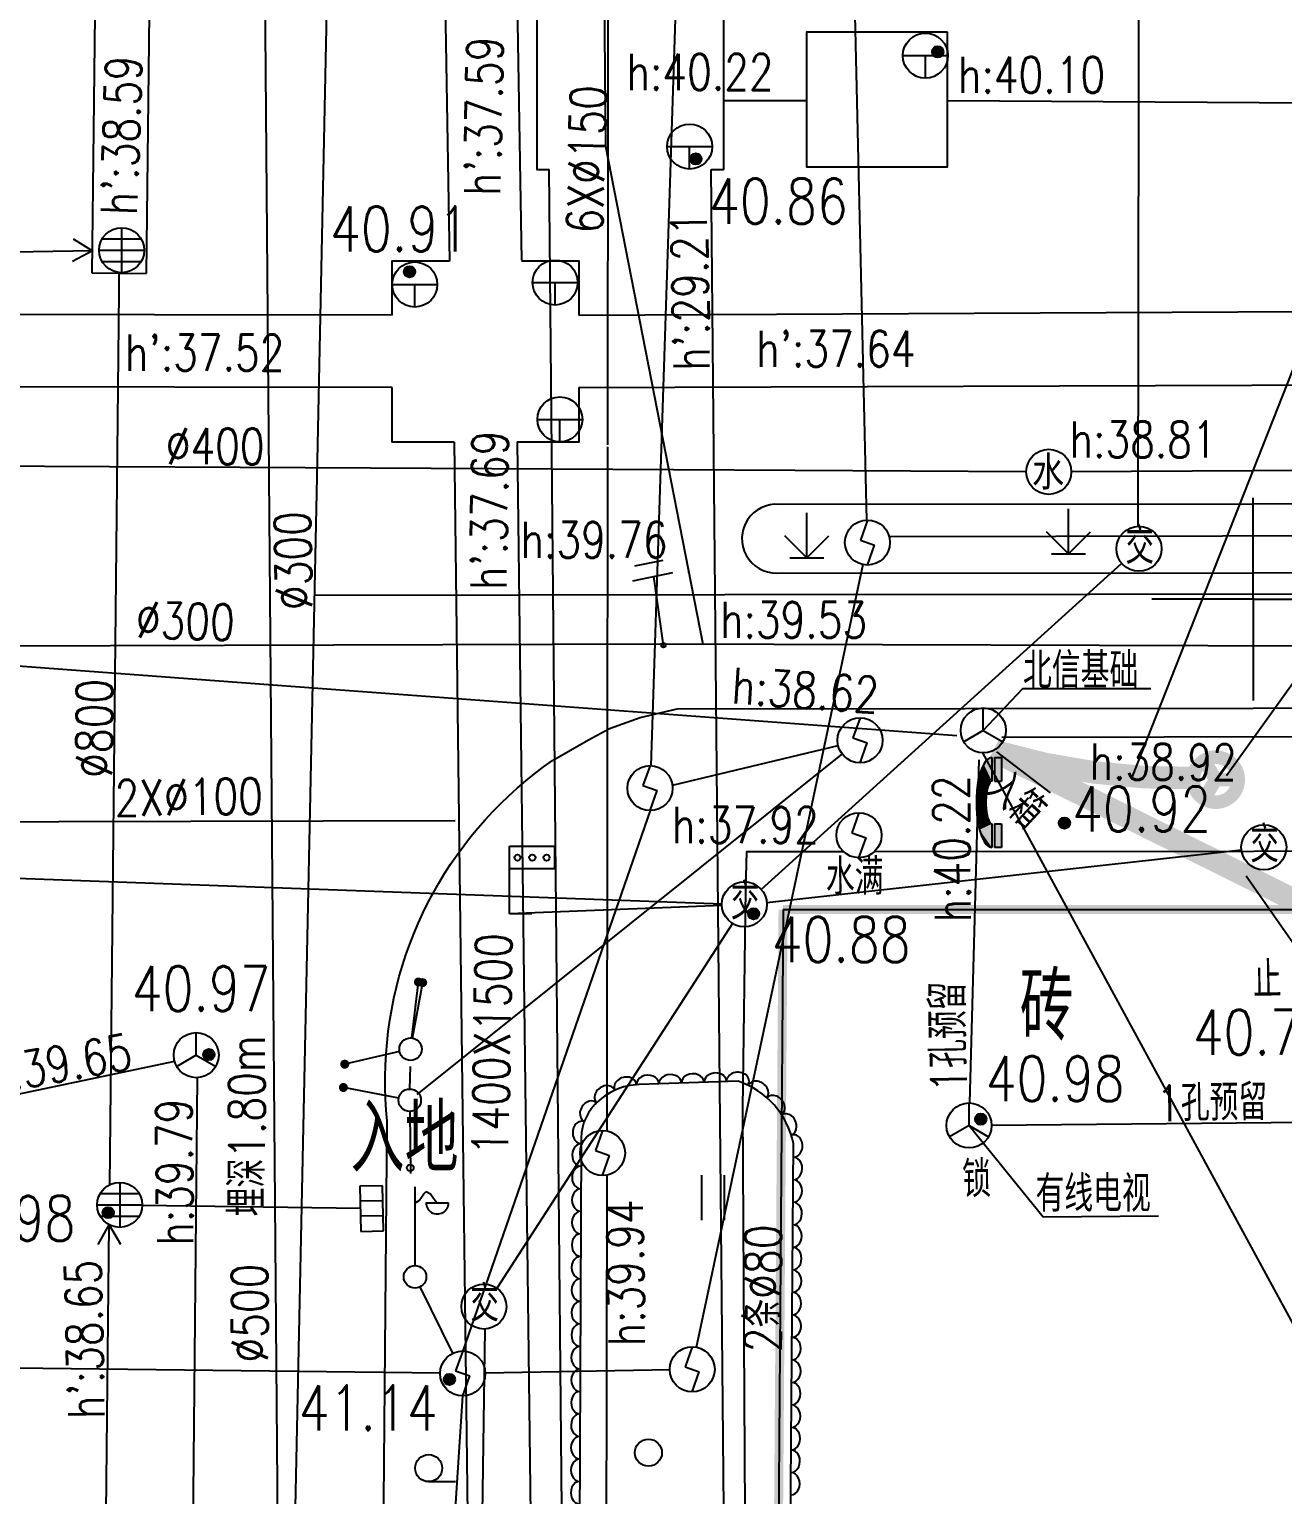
# Model space of a CAD drawing. Header units: inches. Extents: x 505347 to 508499, y 312634 to 313316.
# Drawn here: x 505722.83 to 505750.66, y 312840.15 to 312872.69 of the extents above; entities that cross this region are included whole.
import ezdxf
from ezdxf.enums import TextEntityAlignment as Align
from ezdxf.lldxf.tags import DXFTag

# ---------------------------------------------------------------- set-up
doc = ezdxf.new("R2010")
doc.units = ezdxf.units.IN
doc.header["$LTSCALE"] = 0.5
doc.header["$MEASUREMENT"] = 0
for name, color, linetype in [('4_RDCAD', 7, 'Continuous'), ('BJ0', 7, 'Continuous'), ('BJ03', 7, 'Continuous'), ('BJ04', 7, 'Continuous'), ('BJ05', 7, 'Continuous'), ('BJ08', 7, 'Continuous'), ('BJ09', 7, 'Continuous'), ('BJ10', 7, 'Continuous'), ('PAPERFRAME', 7, 'Continuous'), ('上水井', 4, 'Continuous'), ('上水注记', 4, 'Continuous'), ('上水管线', 4, 'Continuous'), ('上水高程表', 4, 'Continuous'), ('中水注记', 151, 'Continuous'), ('中水管线', 151, 'Continuous'), ('公安交通井', 163, 'Continuous'), ('公安交通管线', 163, 'Continuous'), ('热力井', 40, 'Continuous'), ('热力注记', 40, 'Continuous'), ('热力管线', 40, 'Continuous'), ('热力高程表', 40, 'Continuous'), ('照明井', 193, 'Continuous'), ('照明管线', 193, 'Continuous'), ('燃气注记', 6, 'Continuous'), ('燃气管线', 6, 'Continuous'), ('燃气高程表', 6, 'Continuous'), ('电信井', 3, 'Continuous'), ('电信井权属', 7, 'Continuous'), ('电信井（TV有线电视）', 3, 'Continuous'), ('电信井（北信基础）', 3, 'Continuous'), ('电信注记', 3, 'Continuous'), ('电信管线', 3, 'Continuous'), ('电信高程表', 3, 'Continuous'), ('电力井', 1, 'Continuous'), ('电力注记', 1, 'Continuous'), ('电力管线', 1, 'Continuous'), ('电力高程表', 1, 'Continuous'), ('电话亭', 5, 'Continuous'), ('通信人井', 7, 'Continuous'), ('道路红线', 1, 'Continuous'), ('雨水井', 34, 'Continuous'), ('雨水注记', 34, 'Continuous'), ('雨水管线', 34, 'Continuous'), ('雨水高程表', 34, 'Continuous'), ('雨蓖子', 34, 'Continuous')]:
    doc.layers.add(name, color=color, linetype=linetype)
doc.styles.add('HZ', font='simplex.shx', dxfattribs={"bigfont": 'hztxt'})
doc.styles.get("Standard").update_dxf_attribs({"font": 'txt.shx', "bigfont": 'hztxt.shx'})
doc.styles.add('STYLE1', font='')
doc.styles.add('标题文字', font='', dxfattribs={"width": 0.68})
doc.styles.add('细等线', font='txt.shx', dxfattribs={"bigfont": 'ht.shx'})
doc.styles.get('STYLE1').set_extended_font_data('SimSun')
doc.styles.get('标题文字').set_extended_font_data('SimSun')
doc.linetypes.add('1157', pattern='A,15,-3,[138,ltypeshp.shx,S=1,R=0,X=-0.5,Y=-0.5],-2,0', length=20)
doc.linetypes.add('1158', pattern='A,15,-3,[140,ltypeshp.shx,S=0.5,R=0,X=-0.5,Y=0.5],-2,0', length=20)
tags = doc.linetypes.add('DL', pattern='A,15,-4.925,[130,ltypeshp.shx,S=0.5,R=330,X=-0.15,Y=0.433],0,[130,ltypeshp.shx,S=0.4,R=90,X=0,Y=0],-0.15,[130,ltypeshp.shx,S=0.5,R=150,X=0,Y=-0.433],-4.925,15', length=40).pattern_tags.tags
tags[32:33] = [DXFTag(74, 4), DXFTag(75, 0), DXFTag(340, '0'), DXFTag(46, 1.0), DXFTag(50, 0.0), DXFTag(44, 0.0), DXFTag(45, 0.0)]
tags[30:31] = [DXFTag(74, 4), DXFTag(75, 0), DXFTag(340, '0'), DXFTag(46, 1.0), DXFTag(50, 0.0), DXFTag(44, 0.0), DXFTag(45, 0.0)]
tags[4:5] = [DXFTag(74, 4), DXFTag(75, 0), DXFTag(340, '0'), DXFTag(46, 1.0), DXFTag(50, 0.0), DXFTag(44, 0.0), DXFTag(45, 0.0)]
tags = doc.linetypes.add('DX', pattern='A,15,-5,[130,ltypeshp.shx,S=1,R=330,X=0,Y=0],-5,15', length=40).pattern_tags.tags
tags[16:17] = [DXFTag(74, 4), DXFTag(75, 0), DXFTag(340, '0'), DXFTag(46, 1.0), DXFTag(50, 0.0), DXFTag(44, 0.0), DXFTag(45, 0.0)]
tags[14:15] = [DXFTag(74, 4), DXFTag(75, 0), DXFTag(340, '0'), DXFTag(46, 1.0), DXFTag(50, 0.0), DXFTag(44, 0.0), DXFTag(45, 0.0)]
tags[4:5] = [DXFTag(74, 4), DXFTag(75, 0), DXFTag(340, '0'), DXFTag(46, 1.0), DXFTag(50, 0.0), DXFTag(44, 0.0), DXFTag(45, 0.0)]
tags = doc.linetypes.add('SS', pattern='A,15,-1.9,[130,ltypeshp.shx,S=1,R=330,X=0,Y=0],-1.2,[130,ltypeshp.shx,S=1,R=330,X=0,Y=0],-1.9,15', length=35).pattern_tags.tags
tags[24:25] = [DXFTag(74, 4), DXFTag(75, 0), DXFTag(340, '0'), DXFTag(46, 1.0), DXFTag(50, 0.0), DXFTag(44, 0.0), DXFTag(45, 0.0)]
tags[22:23] = [DXFTag(74, 4), DXFTag(75, 0), DXFTag(340, '0'), DXFTag(46, 1.0), DXFTag(50, 0.0), DXFTag(44, 0.0), DXFTag(45, 0.0)]
tags[4:5] = [DXFTag(74, 4), DXFTag(75, 0), DXFTag(340, '0'), DXFTag(46, 1.0), DXFTag(50, 0.0), DXFTag(44, 0.0), DXFTag(45, 0.0)]
tags = doc.linetypes.add('TRQZ', pattern='A,15,[130,ltypeshp.shx,S=0.6,R=0,X=0,Y=0],-2.5,[133,ltypeshp.shx,S=0.05,R=0,X=0,Y=0],-2.5,[130,ltypeshp.shx,S=0.6,R=0,X=0,Y=0],15', length=35).pattern_tags.tags
tags[28:29] = [DXFTag(74, 4), DXFTag(75, 0), DXFTag(340, '0'), DXFTag(46, 1.0), DXFTag(50, 0.0), DXFTag(44, 0.0), DXFTag(45, 0.0)]

# ---------------------------------------------------------------- blocks, each defined once
blk = doc.blocks.new('B5461')
for q in [(0, 1), (-0.866025, -0.5), (0.866025, -0.5)]:
    blk.add_line((0, 0), q)
blk.add_circle((0, 0), 1)
blk = doc.blocks.new('B552')
for p, q in [((0.984668, 0.518566), (-1.015332, 0.518566)), ((-1.015332, 0.518566), (-1.015332, -0.481434)), ((0.984668, -0.481434), (0.984668, 0.518566)), ((-1.015332, -0.481434), (0.984668, -0.481434))]:
    blk.add_line(p, q)
at = {"linetype": 'Continuous'}
for p, q in [((-0.348666, -0.481434), (-0.348666, 0.518566)), ((0.318001, -0.481434), (0.318001, 0.518566))]:
    blk.add_line(p, q, dxfattribs=at)
blk = doc.blocks.new('B8003')
at = {"color": 0}
for p, q in [((0, 3), (2, 3)), ((0, 0), (0, 3)), ((2, 3), (2, 2)), ((2, 2), (0, 2)), ((1, 0), (0, 0))]:
    blk.add_line(p, q, dxfattribs=at)
for centre in [(0.361, 2.494), (1.019, 2.494), (1.65, 2.494)]:
    blk.add_circle(centre, 0.135)
blk = doc.blocks.new('35211')
for p, q in [((0, 0.5), (0, 4)), ((0, 3.291), (0.19, 3.391)), ((0.19, 3.391), (0.39, 3.691)), ((0.39, 3.691), (0.49, 3.791)), ((0.49, 3.791), (0.69, 3.691)), ((0.49, 3.291), (1.49, 3.291)), ((0.69, 3.691), (0.89, 3.391)), ((0.89, 3.391), (0.99, 3.291))]:
    blk.add_line(p, q)
blk.add_circle((0, 0), 0.5)
blk.add_arc((0.99, 3.291), 0.5, 179, 0)
blk = doc.blocks.new('DHT')
for p, q in [((-0.064, 0.983), (-0.125, 0.932)), ((0, 1), (-0.064, 0.983)), ((0, 1), (0, 0.473)), ((0.06, 1), (0.06, 0.473)), ((0.06, 1), (0.21, 1)), ((0.21, 1), (0.21, 0.473)), ((-0.234, 0.739), (-0.277, 0.603)), ((-0.183, 0.85), (-0.234, 0.739)), ((-0.125, 0.932), (-0.183, 0.85)), ((-0.311, 0.446), (-0.334, 0.274)), ((-0.277, 0.603), (-0.311, 0.446)), ((-0.09, 0.349), (-0.106, 0.285)), ((-0.07, 0.402), (-0.09, 0.349)), ((-0.048, 0.441), (-0.07, 0.402)), ((-0.024, 0.465), (-0.048, 0.441)), ((0, 0.473), (-0.024, 0.465)), ((0.06, 0.473), (0.21, 0.473)), ((-0.334, 0.274), (-0.346, 0.092)), ((-0.346, 0.092), (-0.346, -0.092)), ((-0.128, 0.129), (-0.133, 0.044)), ((-0.133, 0.044), (-0.133, -0.044)), ((-0.119, 0.211), (-0.128, 0.129)), ((-0.106, 0.285), (-0.119, 0.211)), ((-0.346, -0.092), (-0.334, -0.274)), ((-0.334, -0.274), (-0.311, -0.446)), ((-0.133, -0.044), (-0.128, -0.129)), ((-0.128, -0.129), (-0.119, -0.211)), ((-0.119, -0.211), (-0.106, -0.285)), ((-0.106, -0.285), (-0.09, -0.349)), ((-0.311, -0.446), (-0.277, -0.603)), ((-0.277, -0.603), (-0.234, -0.739)), ((-0.09, -0.349), (-0.07, -0.402)), ((-0.07, -0.402), (-0.048, -0.441)), ((-0.048, -0.441), (-0.024, -0.465)), ((-0.024, -0.465), (0, -0.473)), ((0, -0.473), (0, -1)), ((0.06, -0.473), (0.06, -1)), ((0.06, -0.473), (0.21, -0.473)), ((0.21, -0.473), (0.21, -1)), ((-0.234, -0.739), (-0.183, -0.85)), ((-0.183, -0.85), (-0.125, -0.932)), ((-0.125, -0.932), (-0.064, -0.983)), ((-0.064, -0.983), (0, -1)), ((0.21, -1), (0.06, -1))]:
    blk.add_line(p, q)
at = {"linetype": 'Continuous'}
for points in [[(-0.064, 0.983), (-0.125, 0.932), (0, 0.473)], [(0, 1), (-0.064, 0.983), (0, 0.473)], [(0.06, 1), (0.06, 0.473), (0.21, 0.473)], [(0.21, 0.473), (0.21, 1), (0.06, 1)], [(-0.234, 0.739), (-0.277, 0.603), (0, 0.473)], [(-0.183, 0.85), (-0.234, 0.739), (0, 0.473)], [(-0.125, 0.932), (-0.183, 0.85), (0, 0.473)], [(-0.311, 0.446), (-0.334, 0.274), (-0.048, 0.441)], [(-0.048, 0.441), (-0.334, 0.274), (-0.07, 0.402)], [(-0.07, 0.402), (-0.334, 0.274), (-0.09, 0.349)], [(-0.09, 0.349), (-0.334, 0.274), (-0.106, 0.285)], [(-0.277, 0.603), (-0.311, 0.446), (0, 0.473)], [(0, 0.473), (-0.311, 0.446), (-0.024, 0.465)], [(-0.024, 0.465), (-0.311, 0.446), (-0.048, 0.441)], [(-0.334, 0.274), (-0.346, 0.092), (-0.119, 0.211)], [(-0.119, 0.211), (-0.346, 0.092), (-0.128, 0.129)], [(-0.128, 0.129), (-0.346, 0.092), (-0.133, 0.044)], [(-0.346, 0.092), (-0.346, -0.092), (-0.133, 0.044)], [(-0.133, 0.044), (-0.346, -0.092), (-0.133, -0.044)], [(-0.106, 0.285), (-0.334, 0.274), (-0.119, 0.211)], [(-0.133, -0.044), (-0.346, -0.092), (-0.128, -0.129)], [(-0.346, -0.092), (-0.334, -0.274), (-0.128, -0.129)], [(-0.128, -0.129), (-0.334, -0.274), (-0.119, -0.211)], [(-0.119, -0.211), (-0.334, -0.274), (-0.106, -0.285)], [(-0.334, -0.274), (-0.311, -0.446), (-0.106, -0.285)], [(-0.106, -0.285), (-0.311, -0.446), (-0.09, -0.349)], [(-0.09, -0.349), (-0.311, -0.446), (-0.07, -0.402)], [(-0.07, -0.402), (-0.311, -0.446), (-0.048, -0.441)], [(-0.048, -0.441), (-0.311, -0.446), (-0.024, -0.465)], [(-0.311, -0.446), (-0.277, -0.603), (-0.024, -0.465)], [(-0.024, -0.465), (-0.277, -0.603), (0, -0.473)], [(0, -0.473), (-0.277, -0.603), (0, -1)], [(-0.277, -0.603), (-0.234, -0.739), (0, -1)], [(0.21, -0.473), (0.06, -0.473), (0.21, -1)], [(0.06, -0.473), (0.06, -1), (0.21, -1)], [(-0.234, -0.739), (-0.183, -0.85), (0, -1)], [(-0.183, -0.85), (-0.125, -0.932), (0, -1)], [(-0.125, -0.932), (-0.064, -0.983), (0, -1)]]:
    blk.add_solid(points, dxfattribs=at)
blk = doc.blocks.new('BC112')
for p, q in [((-0.492, -0.991), (-0.492, 1.009)), ((0.508, -0.991), (0.508, 1.009))]:
    blk.add_line(p, q)
blk = doc.blocks.new('B954')
at = {"linetype": 'Continuous'}
for p, q in [((0, 0), (0, 2)), ((0, 0), (-0.978957, 0.978957)), ((0, 0), (0.978957, 0.978957)), ((-0.75, 0), (0.75, 0))]:
    blk.add_line(p, q, dxfattribs=at)
blk = doc.blocks.new('B547')
at = {"linetype": 'Continuous'}
for p, q in [((0, 1), (-0.31427, 0.111111)), ((-0.31427, 0.111111), (0.31427, -0.111111)), ((0, -1), (0.31427, -0.111111))]:
    blk.add_line(p, q, dxfattribs=at)
blk.add_circle((0, 0), 1)
blk = doc.blocks.new('MB931')
at = {"linetype": 'Continuous'}
blk.add_circle((0, 0), 0.6, dxfattribs=at)
blk = doc.blocks.new('B8211')
blk.add_hatch(color=256).paths.add_polyline_path([(0.25, 0, 1), (-0.25, 0, 1)])
blk.add_circle((0, 0), 0.25)
blk = doc.blocks.new('JT')
at = {"layer": '公安交通井'}
blk.add_circle((0, 0), 0.5, dxfattribs=at)
at = {"layer": '公安交通井', "width": 0.8}
blk.add_text('交', height=0.8, dxfattribs=at).set_placement((-0.304, -0.335, -50.185))
blk = doc.blocks.new('B545')
for p, q in [((-1, 0), (1, 0)), ((0, -1), (0, 0))]:
    blk.add_line(p, q)
blk.add_circle((0, 0), 1)
blk = doc.blocks.new('B5502')
blk.add_circle((0, 0), 1)
at = {"style": '细等线'}
blk.add_text('水', height=1.5, dxfattribs=at).set_placement((-0.739, -0.787))
blk = doc.blocks.new('B5422')
at = {"linetype": 'Continuous'}
for p, q in [((0, 1), (0, -1)), ((-1, 0), (1, 0)), ((-0.866025, 0.5), (0.866025, 0.5)), ((-0.866025, -0.5), (0.866025, -0.5))]:
    blk.add_line(p, q, dxfattribs=at)
blk.add_circle((0, 0), 1, dxfattribs=at)
blk = doc.blocks.new('53214')
blk.add_circle((0, 0), 0.1)
for tag in ['路号', '线号', '点号']:
    blk.add_attdef(tag, (0, 0), '', height=0.00001)
blk = doc.blocks.new('5656')
at = {"layer": '通信人井', "color": 0, "const_width": 0.6, "elevation": -9959.29}
blk.add_lwpolyline([(513203.831, 303411.733), (513203.828, 303411.796), (513203.82, 303411.858), (513203.808, 303411.92), (513203.793, 303411.981), (513203.774, 303412.041), (513203.751, 303412.099), (513203.725, 303412.156), (513203.695, 303412.211), (513203.661, 303412.265), (513203.624, 303412.316), (513203.585, 303412.364), (513203.542, 303412.41), (513203.496, 303412.453), (513203.448, 303412.494), (513203.397, 303412.531), (513203.345, 303412.565), (513203.29, 303412.595), (513203.233, 303412.622), (513203.175, 303412.646), (513203.115, 303412.665), (513203.054, 303412.681), (513202.992, 303412.693), (513202.93, 303412.701), (513202.868, 303412.706), (513202.805, 303412.706), (513202.742, 303412.702), (513202.68, 303412.695), (513202.618, 303412.683), (513202.557, 303412.668), (513202.497, 303412.649), (513202.439, 303412.626), (513202.382, 303412.599), (513202.326, 303412.569), (513202.273, 303412.536), (513202.222, 303412.499), (513202.174, 303412.459), (513202.128, 303412.417), (513202.084, 303412.371), (513202.044, 303412.323), (513202.007, 303412.272), (513201.973, 303412.219), (513201.943, 303412.164), (513201.916, 303412.108), (513201.892, 303412.049), (513201.873, 303411.99), (513201.857, 303411.929), (513201.845, 303411.867), (513201.836, 303411.805), (513201.832, 303411.742), (513201.832, 303411.679), (513201.836, 303411.617), (513201.843, 303411.554), (513201.855, 303411.493), (513201.87, 303411.432), (513201.889, 303411.372), (513201.912, 303411.313), (513201.938, 303411.256), (513201.968, 303411.201), (513202.002, 303411.148), (513202.039, 303411.097), (513202.078, 303411.048), (513202.121, 303411.002), (513202.167, 303410.959), (513202.215, 303410.919), (513202.266, 303410.882), (513202.319, 303410.848), (513202.374, 303410.817), (513202.43, 303410.79), (513202.489, 303410.767), (513202.548, 303410.747), (513202.609, 303410.731), (513202.671, 303410.719), (513202.733, 303410.711), (513202.796, 303410.707), (513202.858, 303410.707), (513202.921, 303410.71), (513202.983, 303410.718), (513203.045, 303410.729), (513203.106, 303410.745), (513203.166, 303410.764), (513203.225, 303410.787), (513203.281, 303410.813), (513203.337, 303410.843), (513203.39, 303410.877), (513203.441, 303410.913), (513203.489, 303410.953), (513203.535, 303410.996), (513203.579, 303411.042), (513203.619, 303411.09), (513203.656, 303411.14), (513203.69, 303411.193), (513203.72, 303411.248), (513203.747, 303411.305), (513203.771, 303411.363), (513203.791, 303411.423), (513203.806, 303411.484), (513203.819, 303411.545), (513203.827, 303411.608), (513203.831, 303411.67)], close=True, dxfattribs=at)
for points in [[(513203.782, 303411.702), (513202.832, 303411.706), (513202.348, 303412.524)], [(513202.832, 303411.706), (513202.342, 303410.892)]]:
    blk.add_lwpolyline(points, dxfattribs=at)
blk = doc.blocks.new('RDCADTITLE')
at = {"color": 0, "ltscale": 10}
blk.add_lwpolyline([(-180, 30, 0, 0, 0), (0, 30, 0.5, 180, 0)], format="xyseb", dxfattribs=at)
at = {"style": 'STYLE1', "width": 0.75}
for tag, p in [('A1', (-145, 26.25)), ('B1', (-100, 26.25)), ('A3', (-145, 18.75)), ('B2', (-100, 18.75)), ('A4', (-145, 11.25)), ('B3', (-100, 11.25)), ('A4', (-145, 3.75)), ('B4', (-100, 3.75))]:
    blk.add_attdef(tag, text='', height=2.8, dxfattribs=at).set_placement(p, align=Align.MIDDLE_CENTER)
at = {"layer": '4_RDCAD', "style": '标题文字', "width": 0.65}
for tag, height, p in [('C2', 3.4, (-45, 17.954)), ('C3', 3.4, (-45, 11.748)), ('ZTSJ4-09-系统立项编码-流水号+设计阶段-专业代码-图号', 2.8, (-37.617, 3.75))]:
    blk.add_attdef(tag, text='', height=height, dxfattribs=at).set_placement(p, align=Align.MIDDLE_CENTER)

msp = doc.modelspace()

# ---------------------------------------------------------------- linework, layer by layer
for p, q in [((505762.892, 312895.596), (505747.314, 312856.105, 40.865)), ((505757.523, 312867.432), (505749.407, 312856.119, 40.865)), ((505758.177, 312830.526), (505744.002, 312856.625, 40.838)), ((505759.428, 312840.161), (505749.849, 312853.889, 40.838))]:
    msp.add_line(p, q)
at = {"const_width": 0.5, "elevation": 40.838}
msp.add_lwpolyline([(505744.231, 312856.677), (505752.556, 312852.546)], dxfattribs=at)
at = {"const_width": 0.5, "elevation": 40.865}
msp.add_lwpolyline([(505744.305, 312856.652, 0.076269), (505748.674, 312856.067)], format="xyb", dxfattribs=at)
at = {"color": 1, "const_width": 0.2}
for points in [[(505739.564, 312853.145), (505739.365, 312826.381)], [(505739.564, 312853.145), (505825.11, 312853.145)]]:
    msp.add_lwpolyline(points, dxfattribs=at)
at = {"layer": 'BJ0'}
for q in [(505750, 312862.289), (505747.75, 312860.039), (505750, 312857.789), (505752.25, 312860.039)]:
    msp.add_line((505750, 312860.039), q, dxfattribs=at)
at = {"layer": 'BJ04', "linetype": 'Continuous'}
for points in [[(505786.258, 312862.155), (505750, 312862.146)], [(505750, 312862.146), (505739.478, 312862.144)], [(505739.426, 312860.62), (505750, 312860.622)], [(505750, 312860.622), (505781.591, 312860.629)]]:
    msp.add_lwpolyline(points, dxfattribs=at)
at = {"layer": 'BJ04', "linetype": 'Continuous', "flags": 128}
msp.add_lwpolyline([(505739.478, 312862.144, 1.050777), (505739.426, 312860.62)], format="xyb", dxfattribs=at)
msp.add_lwpolyline([(505730.533, 312820.665), (505730.777, 312848.445), (505730.754, 312848.694), (505730.739, 312848.943), (505730.73, 312849.193), (505730.729, 312849.443), (505730.736, 312849.693), (505730.749, 312849.943), (505730.77, 312850.192), (505730.797, 312850.44), (505730.832, 312850.688), (505730.874, 312850.934), (505730.924, 312851.179), (505730.98, 312851.423), (505731.043, 312851.665), (505731.113, 312851.905), (505731.191, 312852.143), (505731.275, 312852.378), (505731.365, 312852.611), (505731.463, 312852.841), (505731.567, 312853.068), (505731.678, 312853.293), (505731.795, 312853.514), (505731.918, 312853.731), (505732.048, 312853.945), (505732.183, 312854.155), (505732.325, 312854.361), (505732.473, 312854.562), (505732.626, 312854.76), (505732.785, 312854.953), (505732.95, 312855.141), (505733.12, 312855.324), (505733.295, 312855.502), (505733.475, 312855.676), (505733.661, 312855.844), (505733.85, 312856.006), (505734.045, 312856.163), (505734.244, 312856.314), (505734.447, 312856.46), (505735.242, 312856.913), (505735.714, 312857.165), (505736.39, 312857.412), (505737.211, 312857.607)], dxfattribs=at)
at = {"layer": 'BJ04', "linetype": 'Continuous', "elevation": 40.831}
for points in [[(505737.211, 312857.607), (505750, 312857.616)], [(505750, 312857.616), (505786.258, 312857.64)]]:
    msp.add_lwpolyline(points, dxfattribs=at)
at = {"layer": 'BJ05', "linetype": 'Continuous'}
for points in [[(505731.323, 312850.297), (505731.468, 312851.538)], [(505731.051, 312849.992), (505729.832, 312849.713)], [(505731.278, 312849.162), (505731.288, 312849.662)], [(505731.029, 312848.96), (505729.801, 312849.196)]]:
    msp.add_lwpolyline(points, dxfattribs=at)
at = {"layer": 'BJ05', "linetype": 'DL'}
msp.add_lwpolyline([(505731.339, 312850.294), (505731.562, 312851.524)], dxfattribs=at)
at = {"layer": 'BJ05', "linetype": 'Continuous', "const_width": 0.1}
for points in [[(505731.418, 312851.538, 1), (505731.518, 312851.538, 1)], [(505729.882, 312849.713, 1), (505729.782, 312849.713, 1)], [(505729.851, 312849.196, 1), (505729.751, 312849.196, 1)]]:
    msp.add_lwpolyline(points, format="xyb", close=True, dxfattribs=at)
at = {"layer": 'BJ05', "linetype": 'DL', "const_width": 0.1}
msp.add_lwpolyline([(505731.612, 312851.524, 1), (505731.512, 312851.524, 1)], format="xyb", close=True, dxfattribs=at)
at = {"layer": 'BJ05', "linetype": 'Continuous', "flags": 128}
msp.add_lwpolyline([(505731.276, 312848.662), (505731.288, 312847.287)], dxfattribs=at)
at = {"layer": 'BJ05', "linetype": 'Continuous'}
for centre, radius in [((505731.294, 312850.048), 0.25), ((505731.274, 312848.912), 0.25), ((505731.274, 312848.912), 0.25), ((505731.287, 312847.413), 0.0748)]:
    msp.add_circle(centre, radius, dxfattribs=at)
at = {"layer": 'BJ08', "linetype": 'Continuous'}
for p, q in [((505738.566, 312849.336), (505736.371, 312849.261)), ((505735.081, 312847.96), (505734.997, 312826.719)), ((505739.605, 312823.966), (505739.796, 312847.953))]:
    msp.add_line(p, q, dxfattribs=at)
for centre, radius, start, end in [((505736.42, 312847.838), 1.424, 91.957, 136.4135), ((505737.98, 312847.576), 1.855, 11.7249, 71.5731), ((505736.204, 312848.044), 1.126, 136.4135, 184.2415)]:
    msp.add_arc(centre, radius, start, end, dxfattribs=at)
for centre, major_axis, start_param, end_param in [((505736.56, 312849.268), (0.25, 0.009), 6.283165, 9.424778), ((505737.06, 312849.285), (0.25, 0.009), 0, 3.141593), ((505737.56, 312849.302), (0.25, 0.009), 0, 3.141593), ((505738.06, 312849.319), (0.25, 0.009), 0, 3.141593), ((505738.559, 312849.336), (0.25, 0.009), 5.788621, 9.424778), ((505735.611, 312849.021), (0.204, 0.145), 6.107374, 9.554448), ((505736.063, 312849.226), (0.243, 0.058), 6.151695, 9.60059), ((505739.008, 312849.12), (0.208, -0.139), 6.199073, 9.508891), ((505735.269, 312848.661), (0.134, 0.211), 6.15242, 9.515873), ((505739.382, 312848.791), (0.164, -0.189), 6.199073, 9.508891), ((505739.655, 312848.374), (0.107, -0.226), 6.199073, 9.508891), ((505735.093, 312848.197), (0.012, 0.25), 6.056056, 9.433018), ((505739.796, 312847.898), (-0.002, -0.25), 0, 3.396925), ((505735.08, 312847.698), (0.001, 0.25), 6.277829, 9.424778), ((505739.792, 312847.398), (-0.002, -0.25), 6.258089, 9.424778), ((505735.078, 312847.198), (0.001, 0.25), 0, 3.141593), ((505735.076, 312846.698), (0.001, 0.25), 0, 3.141593), ((505739.788, 312846.898), (-0.002, -0.25), 6.283185, 9.450055), ((505739.784, 312846.398), (-0.002, -0.25), 0, 3.141593), ((505735.074, 312846.198), (0.001, 0.25), 0, 3.141593), ((505735.072, 312845.698), (0.001, 0.25), 0, 3.141593), ((505739.78, 312845.898), (-0.002, -0.25), 0, 3.141593), ((505739.776, 312845.398), (-0.002, -0.25), 0, 3.141593), ((505735.07, 312845.198), (0.001, 0.25), 0, 3.141593), ((505735.068, 312844.698), (0.001, 0.25), 0, 3.141593), ((505739.772, 312844.898), (-0.002, -0.25), 0, 3.141593), ((505739.768, 312844.398), (-0.002, -0.25), 0, 3.141593), ((505735.066, 312844.198), (0.001, 0.25), 0, 3.141593), ((505735.064, 312843.698), (0.001, 0.25), 0, 3.141593), ((505739.764, 312843.898), (-0.002, -0.25), 0, 3.141593), ((505739.76, 312843.398), (-0.002, -0.25), 0, 3.141593), ((505735.062, 312843.198), (0.001, 0.25), 0, 3.141593), ((505739.756, 312842.898), (-0.002, -0.25), 0, 3.141593), ((505735.06, 312842.698), (0.001, 0.25), 0, 3.141593), ((505739.752, 312842.398), (-0.002, -0.25), 0, 3.141593), ((505735.058, 312842.198), (0.001, 0.25), 0, 3.141593), ((505739.748, 312841.898), (-0.002, -0.25), 0, 3.141593), ((505735.056, 312841.698), (0.001, 0.25), 0, 3.141593), ((505735.054, 312841.198), (0.001, 0.25), 0, 3.141593), ((505739.744, 312841.398), (-0.002, -0.25), 0, 3.141593), ((505739.74, 312840.898), (-0.002, -0.25), 0, 3.141593), ((505735.052, 312840.698), (0.001, 0.25), 0, 3.141593), ((505735.05, 312840.198), (0.001, 0.25), 0, 3.141593), ((505739.736, 312840.398), (-0.002, -0.25), 0, 3.141593)]:
    msp.add_ellipse(centre, major_axis=major_axis, ratio=0.8, start_param=start_param, end_param=end_param, dxfattribs=at)
at = {"layer": 'BJ09', "linetype": 'Continuous', "flags": 128}
msp.add_lwpolyline([(505731.689, 312840.449), (505732.289, 312840.449)], dxfattribs=at)
at = {"layer": 'BJ09', "linetype": 'Continuous'}
msp.add_circle((505731.694, 312840.744), 0.3, dxfattribs=at)
at = {"layer": '上水管线', "linetype": 'SS', "ltscale": 0.6}
for points in [[(505730.405, 312862.945), (505721.71, 312862.989), (505720.21, 312863.078), (505718.079, 312863.103)], [(505739.825, 312862.896), (505730.405, 312862.945)], [(505744.964, 312862.869), (505739.825, 312862.896)], [(505786.258, 312863.09), (505745.964, 312862.87)]]:
    msp.add_lwpolyline(points, dxfattribs=at)
at = {"layer": '中水管线', "linetype": 'SS', "ltscale": 0.6}
for points in [[(505729.233, 312863.463), (505729.532, 312877.712)], [(505729.092, 312856.751), (505729.233, 312863.463)], [(505728.162, 312812.449), (505729.092, 312856.751)]]:
    msp.add_lwpolyline(points, dxfattribs=at)
at = {"layer": '中水管线', "linetype": 'SS', "ltscale": 0.6, "elevation": 40.441}
for points in [[(505811.197, 312860.204), (505738.27, 312860.133)], [(505738.27, 312860.133), (505729.163, 312860.124)]]:
    msp.add_lwpolyline(points, dxfattribs=at)
at = {"layer": '公安交通管线'}
for points in [[(505747.45, 312861.658), (505747.492, 312890.965)], [(505739.203, 312853.306), (505749.743, 312854.475)], [(505738.438, 312852.841), (505733.213, 312844.744)], [(505732.943, 312843.826), (505732.611, 312820.809)]]:
    msp.add_lwpolyline(points, dxfattribs=at)
for points, elevation in [([(505739.076, 312853.592), (505747.081, 312860.83)], 40.881), ([(505719.289, 312853.964), (505738.21, 312853.276)], 40.934), ([(505738.21, 312853.239), (505733.487, 312853.053)], 40.934)]:
    msp.add_lwpolyline(points, dxfattribs=dict(at, elevation=elevation))
at = {"layer": '热力管线'}
for points in [[(505731.468, 312908.406), (505732.16, 312867.541)], [(505733.068, 312908.406), (505733.76, 312867.568)], [(505737.856, 312877.253), (505738.241, 312877.253), (505738.241, 312869.582), (505738.241, 312869.582)], [(505734.094, 312873.264), (505734.094, 312869.582), (505734.368, 312869.582)], [(505738.241, 312871.111), (505740.088, 312871.112)], [(505743.217, 312871.114), (505825.11, 312870.588)], [(505734.909, 312812.449), (505734.368, 312869.582)], [(505738.509, 312812.449), (505737.968, 312869.582)], [(505737.968, 312869.582), (505738.241, 312869.582)], [(505730.887, 312866.342), (505730.887, 312867.555), (505732.16, 312867.555)], [(505733.76, 312867.555), (505735.033, 312867.555), (505735.033, 312866.342)], [(505730.888, 312866.342), (505672.822, 312866.425)], [(505735.033, 312866.342), (505786.258, 312866.603)], [(505730.886, 312864.742), (505672.82, 312864.825)], [(505735.032, 312864.742), (505786.257, 312864.919)], [(505732.26, 312863.528), (505730.887, 312863.528), (505730.887, 312864.742)], [(505735.033, 312864.742), (505735.033, 312863.528), (505733.66, 312863.528)], [(505732.26, 312863.527), (505732.795, 312820.663)], [(505733.66, 312863.53), (505734.195, 312820.663)], [(505635.475, 312854.883), (505732.281, 312855.125)]]:
    msp.add_lwpolyline(points, dxfattribs=at)
msp.add_lwpolyline([(505743.217, 312872.627), (505740.088, 312872.627), (505740.088, 312869.636), (505743.217, 312869.636)], close=True, dxfattribs=at)
at = {"layer": '照明管线'}
for points in [[(505741.426, 312861.797), (505740.914, 312883.893)], [(505737.259, 312875.659), (505736.627, 312856.342)], [(505741.919, 312861.433), (505775.229, 312861.498), (505776.387, 312861.431), (505786.258, 312861.443)], [(505741.334, 312860.808), (505737.634, 312843.421)], [(505740.873, 312856.607), (505731.43, 312849.037)], [(505736.611, 312855.345), (505732.451, 312843.346)], [(505732.23, 312843.294), (505731.503, 312844.768)], [(505726.275, 312842.919), (505708.632, 312843.126)], [(505731.952, 312842.852), (505726.275, 312842.919)], [(505737.065, 312842.928), (505732.951, 312842.855)], [(505732.449, 312842.346), (505731.033, 312820.665)]]:
    msp.add_lwpolyline(points, dxfattribs=at)
at = {"layer": '照明管线', "elevation": 40.865}
msp.add_lwpolyline([(505737.107, 312855.907), (505740.788, 312856.79)], dxfattribs=at)
at = {"layer": '燃气管线', "linetype": 'TRQZ', "ltscale": 0.5}
for p, q in [((505735.57, 312876.405), (505735.62, 312870.099)), ((505735.62, 312870.099), (505737.455, 312860.708)), ((505736.273, 312860.781), (505736.904, 312860.908)), ((505736.231, 312860.446), (505737.114, 312860.635)), ((505736.903, 312859.069), (505736.696, 312860.546)), ((505737.455, 312860.708), (505737.78, 312859.041)), ((505721.167, 312858.997), (505727.164, 312859.015)), ((505727.164, 312859.015), (505736.866, 312859.044)), ((505736.954, 312859.044), (505786.258, 312858.91))]:
    msp.add_line(p, q, dxfattribs=at)
at = {"layer": '燃气管线', "linetype": 'TRQZ', "ltscale": 0.5, "elevation": 41.082}
msp.add_lwpolyline([(505728.052, 312874.446), (505728.733, 312791.96)], dxfattribs=at)
at = {"layer": '燃气管线', "linetype": 'TRQZ', "ltscale": 0.5}
for p in [(505737.47, 312860.629), (505736.894, 312859.044), (505736.91, 312859.019)]:
    msp.add_point(p, dxfattribs=at)
at = {"layer": '电信井权属', "flags": 128}
msp.add_lwpolyline([(505744.011, 312857.125), (505744.892, 312858.052), (505747.728, 312858.052)], dxfattribs=at)
at = {"layer": '电信井权属', "elevation": 40.98}
msp.add_lwpolyline([(505743.694, 312848.353), (505745.342, 312846.324), (505747.902, 312846.347)], dxfattribs=at)
at = {"layer": '电信管线', "linetype": 'DX'}
for points in [[(505720.779, 312858.691), (505728.433, 312858.124)], [(505728.433, 312858.124), (505743.425, 312857.012)], [(505744.424, 312856.976), (505755.231, 312856.996)], [(505726.054, 312849.775), (505712.026, 312846.828)], [(505726.551, 312849.415), (505726.201, 312812.449)]]:
    msp.add_lwpolyline(points, dxfattribs=at)
for points, elevation in [([(505744.305, 312856.652), (505745.498, 312855.736)], 40.865), ([(505743.911, 312856.475), (505743.707, 312848.853)], 40.865), ([(505744.193, 312848.358), (505755.842, 312848.472)], 40.98)]:
    msp.add_lwpolyline(points, dxfattribs=dict(at, elevation=elevation))
at = {"layer": '电力管线', "linetype": 'DL'}
for points in [[(505735.695, 312887.336), (505735.676, 312871.628)], [(505735.676, 312871.628), (505735.667, 312863.463)], [(505735.667, 312863.421), (505735.649, 312848.232)], [(505738.812, 312824.383), (505738.669, 312848.739), (505738.737, 312853.586), (505738.763, 312854.439), (505740.908, 312854.44)], [(505741.6, 312854.44), (505750.015, 312854.443)], [(505750.015, 312854.443), (505786.258, 312854.455)], [(505735.648, 312847.263), (505735.638, 312838.8), (505735.342, 312826.743)]]:
    msp.add_lwpolyline(points, dxfattribs=at)
at = {"layer": '道路红线'}
for q in [(505739.262, 312812.449), (505825.11, 312853.145)]:
    msp.add_line((505739.564, 312853.145), q, dxfattribs=at)
at = {"layer": '雨水管线'}
for points, elevation in [([(505725.095, 312955.899), (505724.911, 312927.047), (505724.219, 312867.283)], -42.236), ([(505726.295, 312955.899), (505726.111, 312927.036), (505725.419, 312867.269)], -42.236), ([(505724.819, 312867.276), (505724.815, 312866.855), (505724.605, 312847.033)], -42.236), ([(505725.335, 312846.583), (505730.179, 312846.518)], 40.782), ([(505724.596, 312846.15), (505724.273, 312815.62)], -42.236), ([(505724.355, 312845.708), (505724.599, 312846.143), (505724.855, 312845.714)], -42.236)]:
    msp.add_lwpolyline(points, dxfattribs=dict(at, elevation=elevation))
for points in [[(505723.803, 312868.037), (505724.228, 312867.776), (505723.79, 312867.537)], [(505724.228, 312867.776), (505713.679, 312867.597)], [(505724.219, 312867.283), (505725.419, 312867.269)]]:
    msp.add_lwpolyline(points, dxfattribs=at)

# ---------------------------------------------------------------- block references
at = {"layer": 'BJ03', "xscale": 0.5, "yscale": 0.5, "zscale": 0.5}
msp.add_blockref('B8003', (505733.487, 312853.053, 41.791), dxfattribs=at)
at = {"layer": 'BJ03', "linetype": 'Continuous', "xscale": 0.5, "yscale": 0.5, "zscale": 0.5}
msp.add_blockref('35211', (505731.392, 312844.992), dxfattribs=at)
at = {"layer": 'BJ08', "xscale": 0.5, "yscale": 0.5, "zscale": 0.5}
for p in [(505743, 312872.193, 43.447), (505737.627, 312869.816, 40.856), (505731.271, 312867.309, 40.913), (505745.812, 312855.068, 40.923), (505738.911, 312853.055, 40.881), (505726.816, 312849.926, 40.97), (505743.953, 312848.493), (505724.58, 312846.417, 40.984), (505732.157, 312842.715, 41.142)]:
    msp.add_blockref('B8211', p, dxfattribs=at)
at = {"layer": 'BJ09', "xscale": 0.5, "yscale": 0.5, "zscale": 0.5}
for name, p in [('B954', (505740.091, 312860.958)), ('B954', (505745.902, 312861.046)), ('MB931', (505736.575, 312841.086))]:
    msp.add_blockref(name, p, dxfattribs=at)
at = {"layer": 'BJ09', "linetype": 'Continuous', "xscale": 0.5, "yscale": 0.5, "zscale": 0.5}
msp.add_blockref('BC112', (505738.007, 312846.746), dxfattribs=at)
at = {"layer": 'PAPERFRAME', "ltscale": 0.15873, "xscale": 0.5, "yscale": 0.5, "zscale": 0.5}
msp.add_blockref('RDCADTITLE', (505831.438, 312812.449, 82.3), dxfattribs=at)
at = {"layer": '上水井', "linetype": 'Continuous', "xscale": 0.5, "yscale": 0.5, "zscale": 0.5}
msp.add_blockref('B5502', (505745.464, 312862.867, 40.936), dxfattribs=at)
at = {"layer": '公安交通井'}
for p in [(505747.467, 312861.158), (505750.24, 312854.53, 42.076), (505738.705, 312853.263), (505732.921, 312844.332)]:
    msp.add_blockref('JT', p, dxfattribs=at)
at = {"layer": '热力井', "xscale": 0.5, "yscale": 0.5, "zscale": 0.5}
for p in [(505742.724, 312872.108, 43.447), (505737.49, 312870.089, 40.856), (505731.386, 312867.026, 40.913), (505734.502, 312867.07, 40.869), (505734.608, 312864.031, 40.842)]:
    msp.add_blockref('B545', p, dxfattribs=at)
at = {"layer": '照明井', "xscale": 0.5, "yscale": 0.5, "zscale": 0.5}
for p in [(505741.438, 312861.297, 40.88), (505741.274, 312856.906), (505732.451, 312842.846, 41.142), (505737.547, 312842.937)]:
    msp.add_blockref('B547', p, dxfattribs=at)
at = {"layer": '照明井', "linetype": 'Continuous', "xscale": 0.5, "yscale": 0.5, "zscale": 0.5}
msp.add_blockref('B547', (505736.611, 312855.843, 40.865), dxfattribs=at)
at = {"layer": '燃气高程表'}
ref = msp.add_blockref('53214', (505736.91, 312859.019), dxfattribs=dict(at, xscale=0.5, yscale=0.5, zscale=0.5))
ref.add_attrib('路号', '97-5008', (505736.91, 312859.019, 53214), dxfattribs={"layer": '0', "height": 0.000005})
ref.add_attrib('线号', '1', (505736.91, 312859.019, 53214), dxfattribs={"layer": '0', "height": 0.000005})
ref.add_attrib('点号', '19', (505736.91, 312859.019, 53214), dxfattribs={"layer": '0', "height": 0.000005})
at = {"layer": '电信井', "xscale": 0.5, "yscale": 0.5, "zscale": 0.5}
msp.add_blockref('B5461', (505726.534, 312849.914, 40.97), dxfattribs=at)
at = {"layer": '电信井（TV有线电视）', "xscale": 0.5, "yscale": 0.5, "zscale": 0.5}
msp.add_blockref('B5461', (505743.694, 312848.353, 40.98), dxfattribs=at)
at = {"layer": '电信井（北信基础）', "xscale": 0.5, "yscale": 0.5, "zscale": 0.5}
msp.add_blockref('B5461', (505744.011, 312857.125, 40.838), dxfattribs=at)
at = {"layer": '电力井', "xscale": 0.5, "yscale": 0.5, "zscale": 0.5}
for p in [(505741.25, 312854.797, 40.857), (505735.556, 312847.741, 41.121)]:
    msp.add_blockref('B547', p, dxfattribs=at)
at = {"layer": '电话亭'}
msp.add_blockref('DHT', (505744.202, 312855.523, 41.762), dxfattribs=at)
at = {"layer": '通信人井', "linetype": 'Continuous', "xscale": 0.5, "yscale": 0.5, "zscale": 0.5}
msp.add_blockref('5656', (249147.756, 161150.178, 4979.645), dxfattribs=at)
at = {"layer": '雨水井', "linetype": 'Continuous', "xscale": 0.5, "yscale": 0.5, "zscale": 0.5}
msp.add_blockref('B5422', (505724.877, 312867.787, 41.082), dxfattribs=at)
at = {"layer": '雨水井', "xscale": 0.5, "yscale": 0.5, "zscale": 0.5}
msp.add_blockref('B5422', (505724.835, 312846.589, 40.984), dxfattribs=at)
at = {"layer": '雨蓖子', "xscale": 0.4999999999999785, "yscale": 0.5, "zscale": 0.5, "rotation": 91.15744898719667}
msp.add_blockref('B552', (505730.439, 312846.515, 40.869), dxfattribs=at)

# ---------------------------------------------------------------- texts
at = {"layer": 'BJ08', "style": 'HZ', "width": 0.8}
for s, p in [('40.86', (505737.917, 312868.377, 40.856)), ('40.91', (505729.504, 312867.76, 40.913)), ('40.92', (505745.983, 312854.88, 40.923)), ('40.88', (505739.311, 312851.982, 40.881)), ('40.97', (505725.1, 312850.893, 40.97)), ('40.78', (505748.661, 312849.922, 40.779)), ('40.98', (505744.062, 312848.893, 40.98)), ('40.98', (505720.763, 312845.792, 40.984)), ('41.14', (505728.808, 312841.581, 41.142))]:
    msp.add_text(s, height=1, dxfattribs=at).set_placement(p)
at = {"layer": 'BJ10', "linetype": 'Continuous', "style": 'HZ', "width": 0.8}
for s, p in [('砖', (505744.819, 312850.243)), ('入地', (505729.96, 312847.316))]:
    msp.add_text(s, height=1.5, dxfattribs=at).set_placement(p)
at = {"layer": '上水注记', "style": 'HZ', "width": 0.8}
msp.add_text('%%c400', height=0.8, rotation=359.7364, dxfattribs=at).set_placement((505725.857, 312863.038))
at = {"layer": '上水高程表', "style": 'HZ', "width": 0.8}
msp.add_text('h:38.81', height=0.8, dxfattribs=at).set_placement((505745.928, 312863.185))
at = {"layer": '中水注记', "style": 'HZ', "width": 0.8}
msp.add_text('%%C300', height=0.8, rotation=91.3333, dxfattribs=at).set_placement((505729.114, 312859.807))
at = {"layer": '热力注记', "style": 'HZ', "width": 0.8}
for s, rotation, p in [('2X%%c100', 0.8825, (505724.728, 312855.221)), ('1400X1500', 89.0115, (505733.458, 312847.683))]:
    msp.add_text(s, height=0.8, rotation=rotation, dxfattribs=at).set_placement(p)
at = {"layer": '热力高程表', "style": 'HZ', "width": 0.8}
for s, rotation, p in [("h':37.59", 88.8663, (505733.28, 312868.986)), ("h':29.21", 91.087, (505737.936, 312865.12)), ("h':37.69", 89.3429, (505733.42, 312860.239))]:
    msp.add_text(s, height=0.8, rotation=rotation, dxfattribs=at).set_placement(p)
for s, p in [('h:40.22', (505736.09, 312871.345)), ('h:40.10', (505743.45, 312871.28)), ("h':37.52", (505724.953, 312865.113)), ("h':37.64", (505738.968, 312865.201))]:
    msp.add_text(s, height=0.8, dxfattribs=at).set_placement(p)
at = {"layer": '燃气注记', "style": 'HZ', "width": 0.8}
msp.add_text('%%c300', height=0.8, rotation=358.237, dxfattribs=at).set_placement((505726.293, 312859.554), align=Align.MIDDLE)
for s, p in [('埋深1.80m', (505728.062, 312846.335)), ('%%c500', (505728.123, 312843.091))]:
    msp.add_text(s, height=0.8, rotation=90.0905, dxfattribs=at).set_placement(p)
at = {"layer": '燃气高程表', "style": 'HZ', "width": 0.8}
for s, p in [('h:39.76', (505733.736, 312860.957)), ('h:39.53', (505738.166, 312859.18))]:
    msp.add_text(s, height=0.8, dxfattribs=at).set_placement(p)
at = {"layer": '电信井权属', "style": 'HZ', "width": 0.8}
msp.add_text('北信基础', height=0.8, dxfattribs=at).set_placement((505744.892, 312858.052))
at = {"layer": '电信井权属', "linetype": 'Continuous', "style": 'HZ', "width": 0.8}
msp.add_text('有线电视', height=0.8, dxfattribs=at).set_placement((505745.17, 312846.438, 40.98))
at = {"layer": '电信注记', "linetype": '1157', "style": 'HZ', "width": 0.8}
for s, rotation, p in [('入箱', 317.3832, (505744.003, 312855.73)), ('1孔预留', 90.7583, (505743.652, 312849.086)), ('1孔预留', 0.7583, (505747.853, 312848.441))]:
    msp.add_text(s, height=0.8, rotation=rotation, dxfattribs=at).set_placement(p)
at = {"layer": '电信注记', "style": 'HZ', "width": 0.8}
msp.add_text('锁', height=0.8, rotation=0.5542, dxfattribs=at).set_placement((505743.546, 312846.757))
at = {"layer": '电信高程表', "style": 'HZ', "width": 0.8}
for s, rotation, p in [('h:38.62', 356.1277, (505738.407, 312857.727)), ('h:38.92', 359.752, (505746.373, 312856.032, -40.831)), ('h:40.22', 90.8379, (505743.733, 312852.872)), ('h:39.65', 10.0644, (505721.943, 312849.043)), ('h:39.79', 90.5496, (505726.468, 312845.689))]:
    msp.add_text(s, height=0.8, rotation=rotation, dxfattribs=at).set_placement(p)
at = {"layer": '电力注记', "style": 'HZ', "width": 0.8}
for s, rotation, p in [('6X%%c150', 88.3779, (505735.556, 312868.15)), ('水满', 0.2285, (505740.516, 312853.469))]:
    msp.add_text(s, height=0.8, rotation=rotation, dxfattribs=at).set_placement(p)
at = {"layer": '电力注记', "linetype": '1158', "style": 'HZ', "width": 0.8}
msp.add_text('2条%%C80', height=0.8, rotation=89.6749, dxfattribs=at).set_placement((505739.509, 312843.315))
at = {"layer": '电力高程表', "style": 'HZ', "width": 0.8}
msp.add_text('h:37.92', height=0.8, dxfattribs=at).set_placement((505737.095, 312854.625))
msp.add_text('h:39.94', height=0.8, rotation=90.8565, dxfattribs=at).set_placement((505736.493, 312843.455))
at = {"layer": '雨水注记', "style": 'HZ', "width": 0.8}
for s, rotation, p in [('%%c800', 89.6678, (505724.665, 312856.072)), ('止', 1.1132, (505750.003, 312851.183))]:
    msp.add_text(s, height=0.8, rotation=rotation, dxfattribs=at).set_placement(p)
at = {"layer": '雨水高程表', "style": 'HZ', "width": 0.8}
for s, rotation, p in [("h':38.59", 88.1393, (505725.214, 312868.555)), ("h':38.65", 91.364, (505724.496, 312841.842))]:
    msp.add_text(s, height=0.8, rotation=rotation, dxfattribs=at).set_placement(p)

doc.saveas('drawing.dxf')
